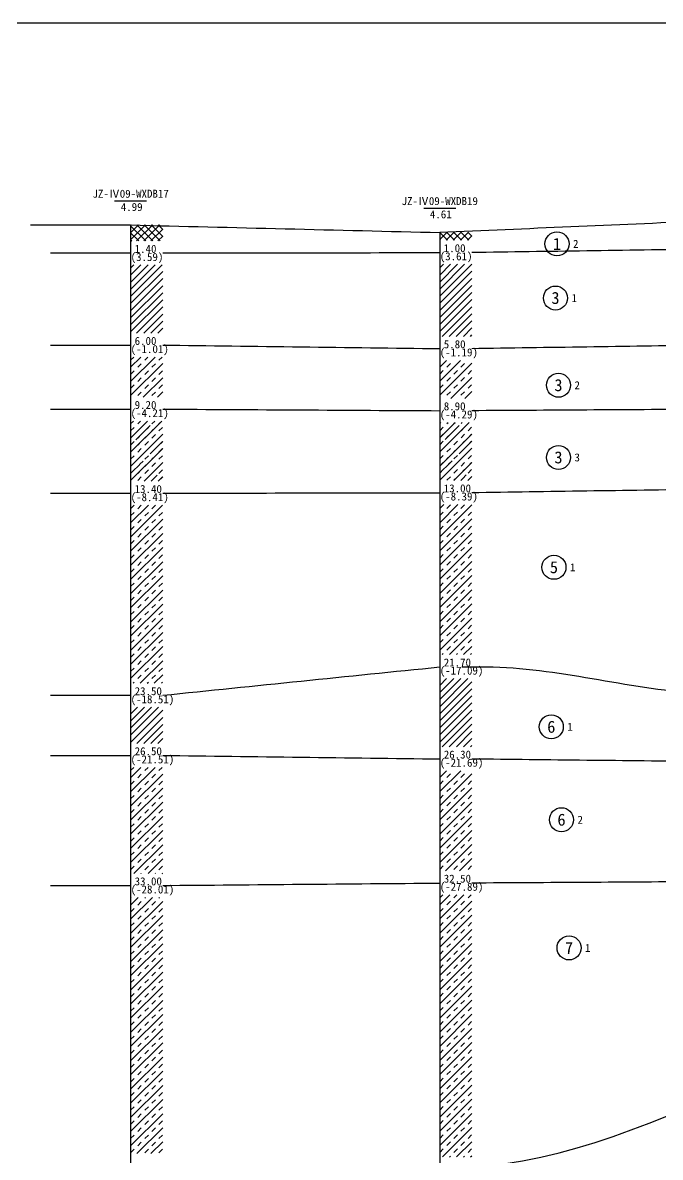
# Model space of a CAD drawing. Extents: x -339 to 990, y -633 to 75.
# Drawn here: x -104.2 to 55.1, y -208 to 75.4 of the extents above; entities that cross this region are included whole.
import ezdxf

# ---------------------------------------------------------------- set-up
doc = ezdxf.new("R2010")
doc.units = 0
doc.header["$MEASUREMENT"] = 0
doc.layers.get('0').update_dxf_attribs({"linetype": 'CONTINUOUS'})
doc.layers.add('苏州工程勘察_钻孔图例_LAYER', color=7, linetype='CONTINUOUS')
pattern_1 = [(45, (0, 0), (-0.883883, 0.883883), [])]
pattern_2 = [(45, (0, 0), (-1.767767, 1.767767), []), (45, (1.7678, 0), (-1.767767, 1.767767), [1.25, -1.25])]
pattern_3 = [(45, (-77.2, -0.069), (-0.883883, 0.883883), [])]
pattern_4 = [(45, (-77.2, -0.069), (-1.767767, 1.767767), []), (45, (-75.4322, -0.069), (-1.767767, 1.767767), [1.25, -1.25])]

# ---------------------------------------------------------------- blocks, each defined once
blk = doc.blocks.new('Layer7-1')
at = {"layer": '苏州工程勘察_钻孔图例_LAYER', "color": 7}
blk.add_circle((0, 0), 1.5, dxfattribs=at)
at = {"layer": '苏州工程勘察_钻孔图例_LAYER', "color": 7, "line_spacing_factor": 0.84}
for s, insert, char_height, attachment_point in [('{\\f|b0|i0|c134|p54;7}', (0, 0), 1.5, 5), ('{\\f|b0|i0|c134|p54;1}', (2, 0), 1, 4)]:
    blk.add_mtext(s, dxfattribs=dict(at, insert=insert, char_height=char_height, attachment_point=attachment_point))
blk = doc.blocks.new('Layer6-2')
at = {"layer": '苏州工程勘察_钻孔图例_LAYER', "color": 7}
blk.add_circle((0, 0), 1.5, dxfattribs=at)
at = {"layer": '苏州工程勘察_钻孔图例_LAYER', "color": 7, "line_spacing_factor": 0.84}
for s, insert, char_height, attachment_point in [('{\\f|b0|i0|c134|p54;6}', (0, 0), 1.5, 5), ('{\\f|b0|i0|c134|p54;2}', (2, 0), 1, 4)]:
    blk.add_mtext(s, dxfattribs=dict(at, insert=insert, char_height=char_height, attachment_point=attachment_point))
blk = doc.blocks.new('Layer6-1')
at = {"layer": '苏州工程勘察_钻孔图例_LAYER', "color": 7}
blk.add_circle((0, 0), 1.5, dxfattribs=at)
at = {"layer": '苏州工程勘察_钻孔图例_LAYER', "color": 7, "line_spacing_factor": 0.84}
for s, insert, char_height, attachment_point in [('{\\f|b0|i0|c134|p54;6}', (0, 0), 1.5, 5), ('{\\f|b0|i0|c134|p54;1}', (2, 0), 1, 4)]:
    blk.add_mtext(s, dxfattribs=dict(at, insert=insert, char_height=char_height, attachment_point=attachment_point))
blk = doc.blocks.new('Layer5-1')
at = {"layer": '苏州工程勘察_钻孔图例_LAYER', "color": 7}
blk.add_circle((0, 0), 1.5, dxfattribs=at)
at = {"layer": '苏州工程勘察_钻孔图例_LAYER', "color": 7, "line_spacing_factor": 0.84}
for s, insert, char_height, attachment_point in [('{\\f|b0|i0|c134|p54;5}', (0, 0), 1.5, 5), ('{\\f|b0|i0|c134|p54;1}', (2, 0), 1, 4)]:
    blk.add_mtext(s, dxfattribs=dict(at, insert=insert, char_height=char_height, attachment_point=attachment_point))
blk = doc.blocks.new('Layer3-3')
at = {"layer": '苏州工程勘察_钻孔图例_LAYER', "color": 7}
blk.add_circle((0, 0), 1.5, dxfattribs=at)
at = {"layer": '苏州工程勘察_钻孔图例_LAYER', "color": 7, "line_spacing_factor": 0.84}
for insert, char_height, attachment_point in [((0, 0), 1.5, 5), ((2, 0), 1, 4)]:
    blk.add_mtext('{\\f|b0|i0|c134|p54;3}', dxfattribs=dict(at, insert=insert, char_height=char_height, attachment_point=attachment_point))
blk = doc.blocks.new('Layer3-2')
at = {"layer": '苏州工程勘察_钻孔图例_LAYER', "color": 7}
blk.add_circle((0, 0), 1.5, dxfattribs=at)
at = {"layer": '苏州工程勘察_钻孔图例_LAYER', "color": 7, "line_spacing_factor": 0.84}
for s, insert, char_height, attachment_point in [('{\\f|b0|i0|c134|p54;3}', (0, 0), 1.5, 5), ('{\\f|b0|i0|c134|p54;2}', (2, 0), 1, 4)]:
    blk.add_mtext(s, dxfattribs=dict(at, insert=insert, char_height=char_height, attachment_point=attachment_point))
blk = doc.blocks.new('Layer3-1')
at = {"layer": '苏州工程勘察_钻孔图例_LAYER', "color": 7}
blk.add_circle((0, 0), 1.5, dxfattribs=at)
at = {"layer": '苏州工程勘察_钻孔图例_LAYER', "color": 7, "line_spacing_factor": 0.84}
for s, insert, char_height, attachment_point in [('{\\f|b0|i0|c134|p54;3}', (0, 0), 1.5, 5), ('{\\f|b0|i0|c134|p54;1}', (2, 0), 1, 4)]:
    blk.add_mtext(s, dxfattribs=dict(at, insert=insert, char_height=char_height, attachment_point=attachment_point))
blk = doc.blocks.new('Layer1-2')
at = {"layer": '苏州工程勘察_钻孔图例_LAYER', "color": 7}
blk.add_circle((0, 0), 1.5, dxfattribs=at)
at = {"layer": '苏州工程勘察_钻孔图例_LAYER', "color": 7, "line_spacing_factor": 0.84}
for s, insert, char_height, attachment_point in [('{\\f|b0|i0|c134|p54;1}', (0, 0), 1.5, 5), ('{\\f|b0|i0|c134|p54;2}', (2, 0), 1, 4)]:
    blk.add_mtext(s, dxfattribs=dict(at, insert=insert, char_height=char_height, attachment_point=attachment_point))

msp = doc.modelspace()

# ---------------------------------------------------------------- hatches: boundary and pattern name
h = msp.add_hatch()
h.set_pattern_fill('素填土', color=256, scale=10, style=0)
h.set_pattern_definition([(45, (-77.2, -0.069), (-0.883883, 0.883883), []), (135, (-77.2, -0.069), (-0.883883, -0.883883), [])])
h.paths.add_polyline_path([(-77.2, 24.88), (-69.2, 24.88), (-69.2, 20.88), (-77.2, 20.88)])
h = msp.add_hatch()
h.set_pattern_fill('素填土', color=256, scale=10, style=0)
h.set_pattern_definition([(45, (0, 0), (-0.88388, 0.88388), []), (135, (0, 0), (-0.88388, -0.88388), [])])
h.paths.add_polyline_path([(0, 23.05), (8, 23.05), (8, 21.05), (0, 21.05)])
h = msp.add_hatch()
h.set_pattern_fill('粘土', color=256, scale=10, style=0)
h.set_pattern_definition(pattern_3)
h.paths.add_polyline_path([(-77.2, 14.88), (-69.2, 14.88), (-69.2, -2.12), (-77.2, -2.12)])
h = msp.add_hatch()
h.set_pattern_fill('粘土', color=256, scale=10, style=0)
h.set_pattern_definition(pattern_1)
h.paths.add_polyline_path([(0, 15.05), (8, 15.05), (8, -2.95), (0, -2.95)])
h = msp.add_hatch()
h.set_pattern_fill('粉质粘土', color=256, scale=10, style=0)
h.set_pattern_definition(pattern_4)
h.paths.add_polyline_path([(-77.2, -8.12), (-69.2, -8.12), (-69.2, -18.12), (-77.2, -18.12)])
h = msp.add_hatch()
h.set_pattern_fill('粉质粘土', color=256, scale=10, style=0)
h.set_pattern_definition(pattern_2)
h.paths.add_polyline_path([(0, -8.95), (8, -8.95), (8, -18.45), (0, -18.45)])
h = msp.add_hatch()
h.set_pattern_fill('粉质粘土夹粉土', color=256, scale=10, style=0)
h.set_pattern_definition([(45, (-77.2, -0.069), (-3.53553, 3.53553), []), (45, (-75.432, -0.069), (-3.53553, 3.53553), [1.25, -0.625]), (45, (-73.6645, -0.069), (-3.53553, 3.53553), []), (45, (-77.2, -0.069), (0, 1.767767), [1.25, -1.25])])
h.paths.add_polyline_path([(-77.2, -24.12), (-69.2, -24.12), (-69.2, -39.12), (-77.2, -39.12)])
h = msp.add_hatch()
h.set_pattern_fill('粉质粘土夹粉土', color=256, scale=10, style=0)
h.set_pattern_definition([(45, (0, 0), (-3.53553, 3.53553), []), (45, (1.768, 0), (-3.53553, 3.53553), [1.25, -0.625]), (45, (3.5355, 0), (-3.53553, 3.53553), []), (45, (0, 0), (0, 1.767767), [1.25, -1.25])])
h.paths.add_polyline_path([(0, -24.45), (8, -24.45), (8, -38.95), (0, -38.95)])
h = msp.add_hatch()
h.set_pattern_fill('粉质粘土', color=256, scale=10, style=0)
h.set_pattern_definition(pattern_4)
h.paths.add_polyline_path([(-77.2, -45.12), (-69.2, -45.12), (-69.2, -89.62), (-77.2, -89.62)])
h = msp.add_hatch()
h.set_pattern_fill('粉质粘土', color=256, scale=10, style=0)
h.set_pattern_definition(pattern_2)
h.paths.add_polyline_path([(0, -44.95), (8, -44.95), (8, -82.45), (0, -82.45)])
h = msp.add_hatch()
h.set_pattern_fill('粘土', color=256, scale=10, style=0)
h.set_pattern_definition(pattern_1)
h.paths.add_polyline_path([(0, -88.45), (8, -88.45), (8, -105.45), (0, -105.45)])
h = msp.add_hatch()
h.set_pattern_fill('粘土', color=256, scale=10, style=0)
h.set_pattern_definition(pattern_3)
h.paths.add_polyline_path([(-77.2, -95.62), (-69.2, -95.62), (-69.2, -104.62), (-77.2, -104.62)])
h = msp.add_hatch()
h.set_pattern_fill('粉质粘土', color=256, scale=10, style=0)
h.set_pattern_definition(pattern_4)
h.paths.add_polyline_path([(-77.2, -110.62), (-69.2, -110.62), (-69.2, -137.12), (-77.2, -137.12)])
h = msp.add_hatch()
h.set_pattern_fill('粉质粘土', color=256, scale=10, style=0)
h.set_pattern_definition(pattern_2)
h.paths.add_polyline_path([(0, -111.45), (8, -111.45), (8, -136.45), (0, -136.45)])
h = msp.add_hatch()
h.set_pattern_fill('粉质粘土', color=256, scale=10, style=0)
h.set_pattern_definition(pattern_4)
h.paths.add_polyline_path([(-77.2, -143.12), (-69.2, -143.12), (-69.2, -207.12), (-77.2, -207.12)])
h = msp.add_hatch()
h.set_pattern_fill('粉质粘土', color=256, scale=10, style=0)
h.set_pattern_definition(pattern_2)
h.paths.add_polyline_path([(0, -142.45), (8, -142.45), (8, -207.95), (0, -207.95)])

# ---------------------------------------------------------------- linework, layer by layer
for p, q in [((-81.2, 30.88), (-73.2, 30.88)), ((-4, 29.05), (4, 29.05)), ((-77.2, 24.88), (-77.2, -219.87)), ((0, 23.05), (0, -216.7)), ((0, 22.98), (0, -216.77))]:
    msp.add_line(p, q)
at = {"linetype": 'Continuous'}
msp.add_lwpolyline([(-132.15, 75.41), (990.4, 75.41), (990.4, -271), (-132.15, -271)], close=True, dxfattribs=at)
for points in [[(0, 23.05), (32.7, 24.48), (65.4, 25.9)], [(-102.2, 24.88), (-89.7, 24.88), (-77.2, 24.88)], [(-77.2, 24.88), (-38.6, 23.93), (0, 22.98)], [(-0.11, -210.76), (2.02, -210.76), (146.69, -166.53), (156.01, -166)]]:
    msp.add_spline(points, degree=3)
at = {"color": 1}
for points in [[(-97.2, 17.88), (-87.2, 17.88), (-77.2, 17.88)], [(-69.2, 17.88), (-34.6, 17.93), (0, 17.98)], [(8, 18.05), (36.7, 18.48), (65.4, 18.9)], [(-97.2, -5.12), (-87.2, -5.12), (-77.2, -5.12)], [(-69.2, -5.12), (-34.6, -5.57), (0, -6.02)], [(8, -5.95), (36.7, -5.53), (65.4, -5.1)], [(-97.2, -21.12), (-87.2, -21.12), (-77.2, -21.12)], [(-69.2, -21.12), (-34.6, -21.32), (0, -21.52)], [(8, -21.45), (36.7, -21.27), (65.4, -21.1)], [(-97.2, -42.12), (-87.2, -42.12), (-77.2, -42.12)], [(-69.2, -42.12), (-34.6, -42.07), (0, -42.02)], [(8, -41.95), (36.7, -41.52), (65.4, -41.1)], [(-69.2, -92.62), (-34.6, -89.07), (0, -85.52)], [(-97.2, -92.62), (-87.2, -92.62), (-77.2, -92.62)], [(-97.2, -107.62), (-87.2, -107.62), (-77.2, -107.62)], [(-69.2, -107.62), (-34.6, -108.07), (0, -108.52)], [(8, -108.45), (36.7, -108.78), (65.4, -109.1)], [(-97.2, -140.12), (-87.2, -140.12), (-77.2, -140.12)], [(-69.2, -140.12), (-34.6, -139.82), (0, -139.52)], [(8, -139.45), (36.7, -139.28), (65.4, -139.1)]]:
    msp.add_spline(points, degree=3, dxfattribs=at)
at = {"linetype": 'Continuous'}
msp.add_spline([(5.54, -85.51), (13.34, -85.51), (66.02, -92.14), (75.78, -92.14), (146.02, -81.62), (148.75, -81.62)], degree=3, dxfattribs=at)

# ---------------------------------------------------------------- block references
at = {"layer": '苏州工程勘察_钻孔图例_LAYER', "xscale": 2, "yscale": 2, "zscale": 2}
for name, p in [('Layer1-2', (29.28, 20.16)), ('Layer3-1', (28.9, 6.63)), ('Layer3-2', (29.65, -15.16)), ('Layer3-3', (29.65, -33.2)), ('Layer5-1', (28.52, -60.64)), ('Layer6-1', (27.86, -100.49)), ('Layer6-2', (30.4, -123.7)), ('Layer7-1', (32.29, -155.72))]:
    msp.add_blockref(name, p, dxfattribs=at)

# ---------------------------------------------------------------- texts
at = {"line_spacing_factor": 0.84}
for s, insert, char_height, attachment_point in [('{\\f黑体|b0|i0|c134|p54;JZ-Ⅳ09-WXDB17}', (-77.2, 31.65), 2, 8), ('{\\f黑体|b0|i0|c134|p54;JZ-Ⅳ09-WXDB19}', (0, 29.82), 2, 8), ('{\\f黑体|b0|i0|c134|p54;4.99}', (-76.94, 30.37), 2, 2), ('{\\f黑体|b0|i0|c134|p54;4.61}', (0.26, 28.54), 2, 2), ('{\\f黑体|b0|i0|c134|p54;1.40}', (-76.2, 17.88), 2, 7), ('{\\f黑体|b0|i0|c134|p54;1.00}', (1, 18.05), 2, 7), ('{\\f黑体|b0|i0|c134|p54;(3.59)}', (-77.2, 17.88), 2, 1), ('{\\f黑体|b0|i0|c134|p54;(3.61)}', (0, 18.05), 2, 1), ('{\\f|b0|i0|c134|p54;}', (45.4, 18.4), 1.5, 1), ('{\\f|b0|i0|c134|p54;}', (-20, 15.55), 1.5, 1), ('{\\f黑体|b0|i0|c134|p54;(-1.01)}', (-77.2, -5.12), 2, 1), ('{\\f黑体|b0|i0|c134|p54;6.00}', (-76.2, -5.12), 2, 7), ('{\\f黑体|b0|i0|c134|p54;5.80}', (1, -5.95), 2, 7), ('{\\f黑体|b0|i0|c134|p54;(-1.19)}', (0, -5.95), 2, 1), ('{\\f黑体|b0|i0|c134|p54;9.20}', (-76.2, -21.12), 2, 7), ('{\\f黑体|b0|i0|c134|p54;8.90}', (1, -21.45), 2, 7), ('{\\f黑体|b0|i0|c134|p54;(-4.21)}', (-77.2, -21.12), 2, 1), ('{\\f黑体|b0|i0|c134|p54;(-4.29)}', (0, -21.45), 2, 1), ('{\\f黑体|b0|i0|c134|p54;(-8.41)}', (-77.2, -42.12), 2, 1), ('{\\f黑体|b0|i0|c134|p54;13.40}', (-76.2, -42.12), 2, 7), ('{\\f黑体|b0|i0|c134|p54;(-8.39)}', (0, -41.95), 2, 1), ('{\\f黑体|b0|i0|c134|p54;13.00}', (1, -41.95), 2, 7), ('{\\f黑体|b0|i0|c134|p54;21.70}', (1, -85.45), 2, 7), ('{\\f黑体|b0|i0|c134|p54;(-17.09)}', (0, -85.45), 2, 1), ('{\\f黑体|b0|i0|c134|p54;23.50}', (-76.2, -92.62), 2, 7), ('{\\f黑体|b0|i0|c134|p54;(-18.51)}', (-77.2, -92.62), 2, 1), ('{\\f黑体|b0|i0|c134|p54;(-21.51)}', (-77.2, -107.62), 2, 1), ('{\\f黑体|b0|i0|c134|p54;26.50}', (-76.2, -107.62), 2, 7), ('{\\f黑体|b0|i0|c134|p54;26.30}', (1, -108.45), 2, 7), ('{\\f黑体|b0|i0|c134|p54;(-21.69)}', (0, -108.45), 2, 1), ('{\\f黑体|b0|i0|c134|p54;33.00}', (-76.2, -140.12), 2, 7), ('{\\f黑体|b0|i0|c134|p54;32.50}', (1, -139.45), 2, 7), ('{\\f黑体|b0|i0|c134|p54;(-28.01)}', (-77.2, -140.12), 2, 1), ('{\\f黑体|b0|i0|c134|p54;(-27.89)}', (0, -139.45), 2, 1)]:
    msp.add_mtext(s, dxfattribs=dict(at, insert=insert, char_height=char_height, attachment_point=attachment_point))

doc.saveas('drawing.dxf')
